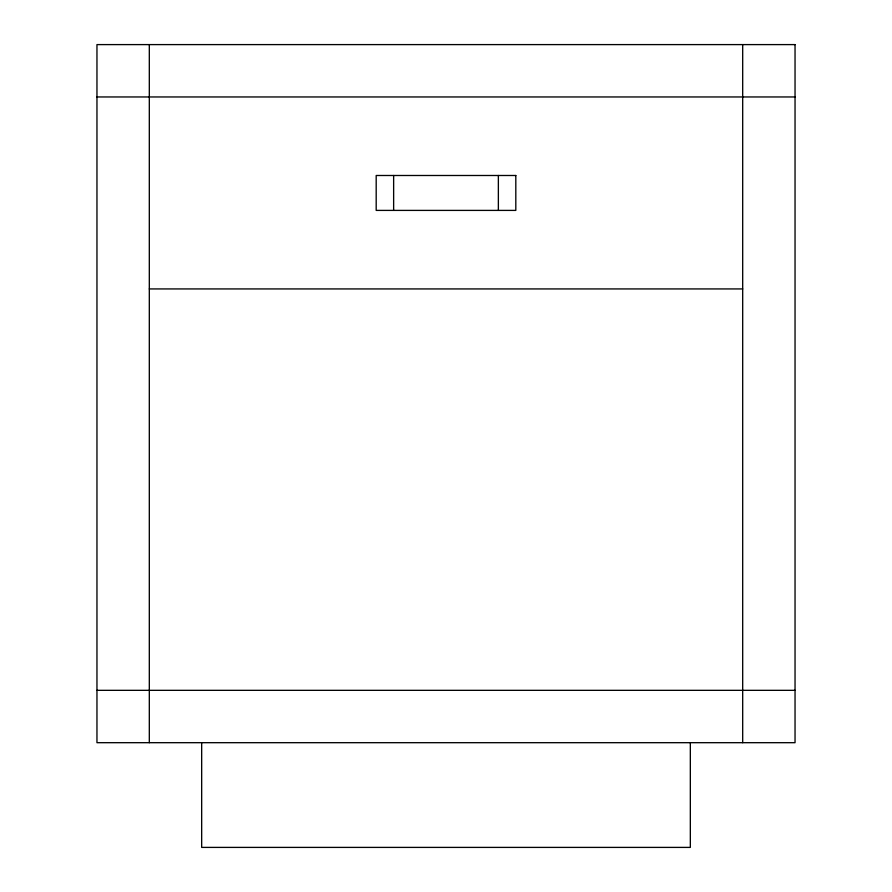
<?xml version="1.0" encoding="UTF-8"?>
<svg xmlns="http://www.w3.org/2000/svg" width="892" height="892" viewBox="0 0 892 892"><rect width="100%" height="100%" fill="white"/><g stroke="black" fill="none" stroke-linecap="round" stroke-linejoin="round"><path stroke-width="1.34" d="M96.96 96.96L795.04 96.96M149.31 288.93L742.69 288.93M96.96 690.33L795.04 690.33M742.69 44.6L742.69 742.69M690.33 742.69L690.33 847.4L201.67 847.4L201.67 742.69M498.36 175.49L498.36 210.4M393.64 175.49L393.64 210.4M149.31 44.6L149.31 742.69M795.04 44.6L96.96 44.6L96.96 742.69L795.04 742.69L795.04 44.6M515.81 175.49L376.19 175.49L376.19 210.4L515.81 210.4L515.81 175.49"/></g></svg>
